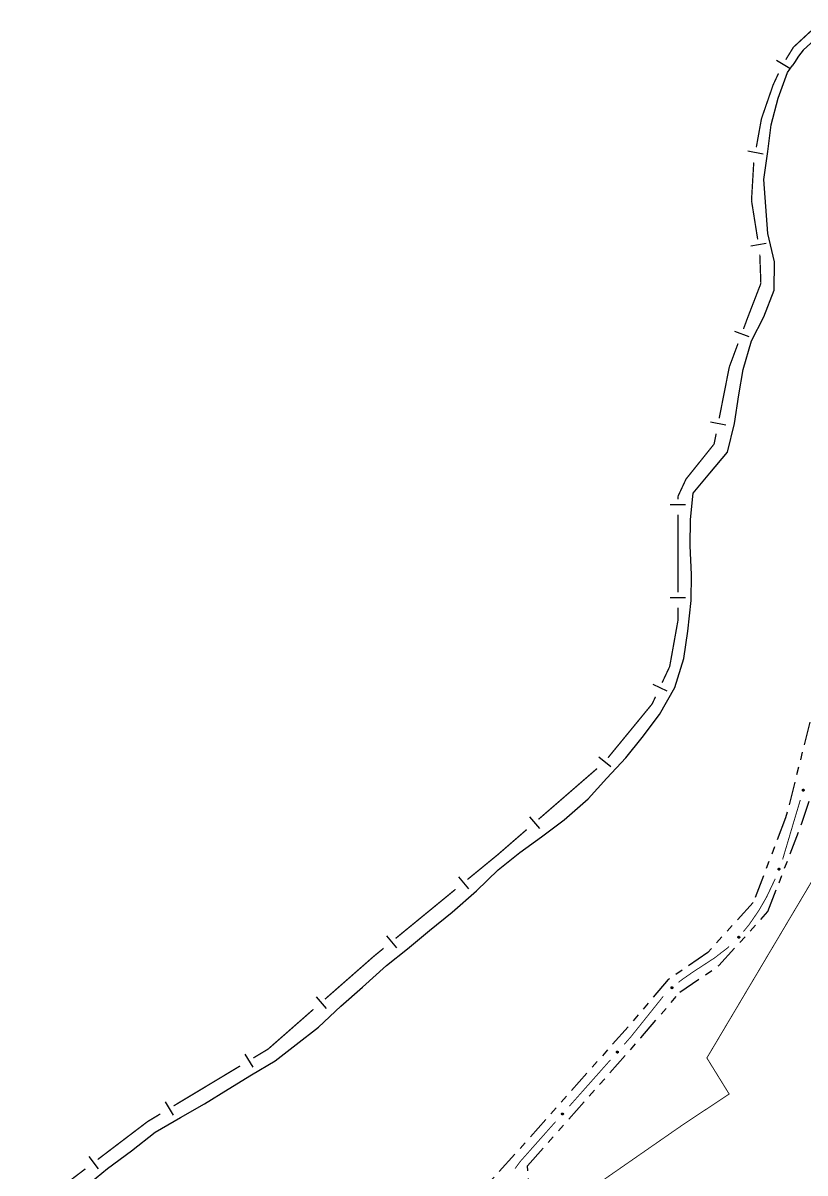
# Model space of a CAD drawing. Extents: x 209066 to 212010, y 4879784 to 4881672.
# Drawn here: x 209683.7 to 209835, y 4881148.5 to 4881371.2 of the extents above; entities that cross this region are included whole.
import ezdxf

# ---------------------------------------------------------------- set-up
doc = ezdxf.new("R2010")
doc.units = 0
doc.header["$LTSCALE"] = 1.5
doc.header["$MEASUREMENT"] = 0
doc.linetypes.add('TRACO_25', pattern=[8, 3, -1, 1, -1, 1, -1])
for name, color, linetype in [('HD-CURSO-PERENE', 170, 'CONTINUOUS'), ('LM-LIM-SETORES-BAIRROS', 250, 'CONTINUOUS'), ('RU-QUADRA', 210, 'CONTINUOUS'), ('SV-EIXO-ROD-ESTR', 7, 'CONTINUOUS'), ('SV-EST-M-N-PAV', 20, 'CONTINUOUS'), ('SV-RUA-NAO-PAV', 7, 'CONTINUOUS')]:
    doc.layers.add(name, color=color, linetype=linetype)

msp = doc.modelspace()

# ---------------------------------------------------------------- linework, layer by layer
at = {"layer": 'HD-CURSO-PERENE', "linetype": 'Continuous'}
for points in [[(209839.054447, 4881369.947748, 2.388686), (209834.65538, 4881365.918292, 2.388686), (209833.739122, 4881364.782392, 2.388686), (209832.971523, 4881363.547851, 2.388686), (209832.530731, 4881362.919608, 2.388686)], [(209695.684276, 4881145.81532, 2.388686), (209700.063388, 4881149.434819, 2.388686), (209704.712492, 4881152.814337, 2.388686), (209709.26158, 4881156.463829, 2.388686), (209714.18071, 4881159.273401, 2.388686), (209718.81989, 4881161.912997, 2.388686), (209723.389058, 4881164.762573, 2.388686), (209727.938234, 4881167.542158, 2.388686), (209732.517414, 4881170.261747, 2.388686), (209736.536615, 4881173.421306, 2.388686), (209740.895758, 4881176.750837, 2.388686), (209745.204828, 4881180.860286, 2.388686), (209749.403959, 4881184.499789, 2.388686), (209754.03298, 4881188.719218, 2.388686), (209758.092171, 4881191.92877, 2.388686), (209762.381302, 4881195.46828, 2.388686), (209766.770418, 4881199.027786, 2.388686), (209771.419446, 4881203.157225, 2.388686), (209775.668525, 4881207.246678, 2.388686), (209779.817689, 4881210.616211, 2.388686), (209784.046879, 4881213.645777, 2.388686), (209788.386031, 4881216.915315, 2.388686), (209793.035064, 4881220.994758, 2.388686), (209796.654229, 4881224.97424, 2.388686), (209800.333393, 4881228.893727, 2.388686), (209803.502615, 4881232.843224, 2.388686), (209806.881759, 4881237.31266, 2.388686), (209809.850877, 4881242.51203, 2.388686), (209811.5701, 4881248.141388, 2.388686), (209812.349465, 4881253.480801, 2.388686), (209812.948795, 4881259.370161, 2.388686), (209813.038273, 4881264.399626, 2.388686), (209812.777735, 4881269.98904, 2.388686), (209812.857211, 4881275.048502, 2.388686), (209813.366632, 4881280.147948, 2.388686), (209816.585852, 4881284.057448, 2.388686), (209819.985034, 4881288.126926, 2.388686), (209821.344308, 4881293.676302, 2.388686), (209822.223644, 4881299.185695, 2.388686), (209823.033044, 4881304.135149, 2.388686), (209824.672289, 4881309.644521, 2.388686), (209827.011536, 4881314.313964, 2.388686), (209829.050767, 4881319.493361, 2.388686), (209829.130198, 4881324.992776, 2.388686), (209827.839799, 4881330.432234, 2.388686), (209827.399319, 4881335.661691, 2.388686), (209827.028829, 4881340.911145, 2.388686), (209827.838184, 4881346.310551, 2.388686), (209828.477578, 4881351.519982, 2.388686), (209829.786901, 4881356.649404, 2.388686), (209831.616177, 4881361.628827, 2.388686), (209832.530731, 4881362.919608, 2.388686)]]:
    msp.add_polyline3d(points, dxfattribs=at)
at = {"layer": 'LM-LIM-SETORES-BAIRROS', "const_width": 0.25}
for points in [[(209837.695174, 4881371.08196), (209832.883621, 4881366.626818)], [(209832.758139, 4881366.510631), (209831.281685, 4881364.097488)], [(209832.883621, 4881366.626818), (209832.758139, 4881366.510631)], [(209829.878029, 4881361.451391), (209829.031388, 4881359.639432)], [(209828.838984, 4881359.227654), (209826.705215, 4881353.039725)], [(209829.031388, 4881359.639432), (209828.838984, 4881359.227654)], [(209826.57732, 4881352.668828), (209825.580935, 4881347.150387)], [(209826.705215, 4881353.039725), (209826.57732, 4881352.668828)], [(209825.087623, 4881344.193385), (209824.676569, 4881337.205464)], [(209824.676569, 4881337.205464), (209824.654905, 4881336.837177)], [(209824.654905, 4881336.837177), (209825.853862, 4881329.300877)], [(209826.258597, 4881326.331628), (209826.443655, 4881321.335054)], [(209826.464236, 4881320.77936), (209824.143936, 4881314.767673)], [(209826.443655, 4881321.335054), (209826.464236, 4881320.77936)], [(209823.976406, 4881314.333617), (209823.092458, 4881311.958007)], [(209824.143936, 4881314.767673), (209823.976406, 4881314.333617)], [(209822.046257, 4881309.146342), (209820.651322, 4881305.397454)], [(209820.357743, 4881304.60846), (209818.394613, 4881294.641803)], [(209820.651322, 4881305.397454), (209820.357743, 4881304.60846)], [(209817.814844, 4881291.698358), (209817.428331, 4881289.736061)], [(209817.417579, 4881289.681475), (209812.454773, 4881283.477968)], [(209817.428331, 4881289.736061), (209817.417579, 4881289.681475)], [(209811.989584, 4881282.896482), (209810.612951, 4881279.946553)], [(209812.454773, 4881283.477968), (209811.989584, 4881282.896482)], [(209810.612951, 4881279.946553), (209810.406419, 4881279.503986)], [(209810.406419, 4881279.503986), (209810.406419, 4881278.992372)], [(209810.406419, 4881275.992372), (209810.406419, 4881260.992372)], [(209810.406419, 4881257.992372), (209810.406419, 4881255.992372)], [(209810.406419, 4881255.992372), (209810.406419, 4881255.41726)], [(209810.406419, 4881255.41726), (209808.918044, 4881247.124885)], [(209808.823254, 4881246.596769), (209807.353251, 4881243.460762)], [(209808.918044, 4881247.124885), (209808.823254, 4881246.596769)], [(209806.07995, 4881240.744385), (209805.655516, 4881239.838927)], [(209805.430758, 4881239.359443), (209796.889419, 4881228.943176)], [(209805.655516, 4881239.838927), (209805.430758, 4881239.359443)], [(209794.763654, 4881226.840702), (209783.436536, 4881217.00727)], [(209781.171112, 4881215.040583), (209775.885123, 4881210.451648)], [(209775.576788, 4881210.183973), (209769.708555, 4881205.367592)], [(209775.885123, 4881210.451648), (209775.576788, 4881210.183973)], [(209767.38961, 4881203.464307), (209755.794885, 4881193.947882)], [(209753.47594, 4881192.044597), (209751.929976, 4881190.77574)], [(209751.603146, 4881190.507493), (209742.154039, 4881182.206896)], [(209751.929976, 4881190.77574), (209751.603146, 4881190.507493)], [(209739.90017, 4881180.226978), (209731.635985, 4881172.967279)], [(209731.135083, 4881172.527261), (209728.27927, 4881170.808228)], [(209731.635985, 4881172.967279), (209731.135083, 4881172.527261)], [(209725.708996, 4881169.261072), (209712.857624, 4881161.525295)], [(209710.28735, 4881159.97814), (209708.573834, 4881158.946703)], [(209707.83994, 4881158.504942), (209698.174443, 4881151.153719)], [(209708.573834, 4881158.946703), (209707.83994, 4881158.504942)], [(209695.786605, 4881149.337616), (209683.847413, 4881140.257104)]]:
    msp.add_lwpolyline(points, dxfattribs=at)
at = {"layer": 'LM-LIM-SETORES-BAIRROS'}
for points in [[(209829.480275, 4881364.027335), (209832.039292, 4881362.46163)], [(209823.92712, 4881346.432823), (209826.879384, 4881345.899776)], [(209824.529606, 4881328.077624), (209827.492347, 4881328.548969)], [(209821.337891, 4881311.543886), (209824.149557, 4881310.497685)], [(209816.729634, 4881293.950539), (209819.673079, 4881293.37077)], [(209808.906419, 4881277.992372), (209811.906419, 4881277.992372)], [(209808.906419, 4881259.992372), (209811.906419, 4881259.992372)], [(209805.570629, 4881243.191954), (209808.287006, 4881241.918653)], [(209795.095438, 4881229.121028), (209797.415241, 4881227.218789)], [(209781.698051, 4881217.48442), (209783.664738, 4881215.218996)], [(209767.98393, 4881205.892636), (209769.887215, 4881203.573691)], [(209754.07026, 4881194.472926), (209755.973545, 4881192.153981)], [(209740.412791, 4881182.673858), (209742.392709, 4881180.419989)], [(209726.648934, 4881171.577647), (209728.19609, 4881169.007372)], [(209711.227288, 4881162.294714), (209712.774444, 4881159.72444)], [(209696.470446, 4881151.74227), (209698.286548, 4881149.354432)]]:
    msp.add_lwpolyline(points, dxfattribs=at)
at = {"layer": 'RU-QUADRA', "linetype": 'Continuous', "const_width": 0.18, "flags": 128}
msp.add_lwpolyline([(209811.299317, 4881157.830965), (209820.331998, 4881163.829518), (209816.017436, 4881170.809464), (209841.590017, 4881213.884218), (209889.912378, 4881134.211373), (209852.719114, 4881111.434778), (209820.904498, 4881095.657298), (209792.348827, 4881086.459033), (209783.924506, 4881138.793712)], close=True, dxfattribs=at)
at = {"layer": 'SV-EIXO-ROD-ESTR'}
for points in [[(209834.522611, 4881222.556523), (209834.498818, 4881222.599254), (209834.487106, 4881222.640844), (209834.487322, 4881222.678344), (209834.496154, 4881222.711431), (209834.509002, 4881222.744264), (209834.529258, 4881222.774509), (209834.559176, 4881222.803097), (209834.601873, 4881222.827266), (209834.645267, 4881222.836463), (209834.682042, 4881222.838218), (209834.717075, 4881222.830996), (209834.748761, 4881222.817981), (209834.779481, 4881222.7959), (209834.808156, 4881222.765299), (209834.83142, 4881222.721777), (209834.842622, 4881222.680924), (209834.841461, 4881222.644658), (209834.833977, 4881222.609485), (209834.820459, 4881222.576123), (209834.800404, 4881222.546549), (209834.76954, 4881222.517733), (209834.72628, 4881222.495341), (209834.685662, 4881222.483703), (209834.649389, 4881222.484354), (209834.614927, 4881222.492502), (209834.581839, 4881222.504988), (209834.550589, 4881222.524084), (209834.522611, 4881222.556523)], [(209829.818683, 4881207.277189), (209829.798101, 4881207.321555), (209829.789484, 4881207.363895), (209829.79246, 4881207.401277), (209829.803705, 4881207.433625), (209829.818935, 4881207.465422), (209829.841364, 4881207.494093), (209829.873305, 4881207.5204), (209829.917666, 4881207.54136), (209829.961619, 4881207.547337), (209829.998425, 4881207.546379), (209830.03283, 4881207.536596), (209830.063472, 4881207.521283), (209830.092483, 4881207.497001), (209830.118827, 4881207.464371), (209830.138823, 4881207.419254), (209830.146986, 4881207.377687), (209830.143157, 4881207.341605), (209830.133103, 4881207.307079), (209830.117165, 4881207.274802), (209830.094987, 4881207.246785), (209830.062085, 4881207.22032), (209830.017294, 4881207.201175), (209829.975929, 4881207.192559), (209829.939802, 4881207.19588), (209829.906034, 4881207.206544), (209829.873955, 4881207.221432), (209829.844196, 4881207.242778), (209829.818683, 4881207.277189)], [(209822.031422, 4881194.147679), (209822.025701, 4881194.196252), (209822.030716, 4881194.239168), (209822.045201, 4881194.273758), (209822.065971, 4881194.300986), (209822.090358, 4881194.326449), (209822.120608, 4881194.346696), (209822.159161, 4881194.361731), (209822.207845, 4881194.367813), (209822.251471, 4881194.359786), (209822.286142, 4881194.347399), (209822.315781, 4881194.327376), (209822.34012, 4881194.303271), (209822.360113, 4881194.271153), (209822.374968, 4881194.231935), (209822.379899, 4881194.182833), (209822.374693, 4881194.140793), (209822.359804, 4881194.107704), (209822.339485, 4881194.078034), (209822.314277, 4881194.052337), (209822.284468, 4881194.032633), (209822.244955, 4881194.017747), (209822.196426, 4881194.013523), (209822.154438, 4881194.018236), (209822.121148, 4881194.032657), (209822.092388, 4881194.053318), (209822.066552, 4881194.077467), (209822.044933, 4881194.107028), (209822.031422, 4881194.147679)], [(209809.076868, 4881184.415002), (209809.081422, 4881184.463697), (209809.095294, 4881184.504618), (209809.116687, 4881184.535418), (209809.142688, 4881184.557705), (209809.171856, 4881184.577511), (209809.20567, 4881184.59099), (209809.246513, 4881184.597638), (209809.295394, 4881184.593413), (209809.336379, 4881184.576447), (209809.367697, 4881184.557089), (209809.392498, 4881184.531315), (209809.411263, 4881184.502657), (209809.424103, 4881184.46707), (209809.430436, 4881184.425614), (209809.424998, 4881184.376565), (209809.411123, 4881184.336541), (209809.389649, 4881184.307294), (209809.363579, 4881184.282524), (209809.333558, 4881184.262662), (209809.30029, 4881184.249621), (209809.258538, 4881184.24332), (209809.210198, 4881184.249329), (209809.170121, 4881184.262712), (209809.140579, 4881184.28377), (209809.116772, 4881184.309985), (209809.096551, 4881184.338999), (209809.081586, 4881184.372425), (209809.076868, 4881184.415002)], [(209798.521897, 4881171.909226), (209798.518279, 4881171.958), (209798.525144, 4881172.000659), (209798.54111, 4881172.034591), (209798.563038, 4881172.060897), (209798.588502, 4881172.085282), (209798.619599, 4881172.104204), (209798.658765, 4881172.117559), (209798.707667, 4881172.121531), (209798.750905, 4881172.111627), (209798.785008, 4881172.097753), (209798.813755, 4881172.076468), (209798.83703, 4881172.051334), (209798.855616, 4881172.018382), (209798.868763, 4881171.978559), (209798.871567, 4881171.92929), (209798.86455, 4881171.887514), (209798.848245, 4881171.855099), (209798.826663, 4881171.826335), (209798.800368, 4881171.801751), (209798.769736, 4881171.783354), (209798.729616, 4881171.770189), (209798.68095, 4881171.768066), (209798.639204, 4881171.774588), (209798.606569, 4881171.790434), (209798.578729, 4881171.812319), (209798.55396, 4881171.837562), (209798.533638, 4881171.868029), (209798.521897, 4881171.909226)], [(209787.905285, 4881159.938948), (209787.901668, 4881159.987722), (209787.908532, 4881160.030381), (209787.924499, 4881160.064313), (209787.946426, 4881160.090619), (209787.97189, 4881160.115004), (209788.002987, 4881160.133926), (209788.042153, 4881160.147281), (209788.091055, 4881160.151253), (209788.134293, 4881160.141349), (209788.168397, 4881160.127475), (209788.197143, 4881160.10619), (209788.220418, 4881160.081056), (209788.239004, 4881160.048104), (209788.252151, 4881160.008281), (209788.254955, 4881159.959012), (209788.247938, 4881159.917236), (209788.231633, 4881159.884821), (209788.210051, 4881159.856057), (209788.183757, 4881159.831473), (209788.153124, 4881159.813075), (209788.113004, 4881159.799911), (209788.064339, 4881159.797788), (209788.022593, 4881159.80431), (209787.989957, 4881159.820156), (209787.962117, 4881159.842041), (209787.937348, 4881159.867284), (209787.917027, 4881159.897751), (209787.905285, 4881159.938948)]]:
    msp.add_lwpolyline(points, close=True, dxfattribs=at)
for points in [[(209834.487106, 4881222.640844), (209834.509002, 4881222.744264)], [(209834.492039, 4881222.622933), (209834.51753, 4881222.750624)], [(209834.498818, 4881222.599254), (209834.529258, 4881222.774509)], [(209834.510597, 4881222.580325), (209834.542495, 4881222.781598)], [(209834.522611, 4881222.556523), (209834.559176, 4881222.803097)], [(209834.538564, 4881222.540592), (209834.581313, 4881222.811265)], [(209834.550589, 4881222.524084), (209834.601873, 4881222.827266)], [(209834.567709, 4881222.519026), (209834.62183, 4881222.827601)], [(209834.581839, 4881222.504988), (209834.645267, 4881222.836463)], [(209834.598422, 4881222.502687), (209834.660517, 4881222.833088)], [(209834.614927, 4881222.492502), (209834.682042, 4881222.838218)], [(209834.633318, 4881222.490793), (209834.701556, 4881222.832172)], [(209834.649389, 4881222.484354), (209834.717075, 4881222.830996)], [(209834.66926, 4881222.487132), (209834.732531, 4881222.821453)], [(209834.685662, 4881222.483703), (209834.748761, 4881222.817981)], [(209834.707554, 4881222.491312), (209834.763767, 4881222.802109)], [(209834.72628, 4881222.495341), (209834.779481, 4881222.7959)], [(209834.747549, 4881222.510654), (209834.793434, 4881222.777537)], [(209834.76954, 4881222.517733), (209834.808156, 4881222.765299)], [(209834.784276, 4881222.538099), (209834.818004, 4881222.735974)], [(209834.800404, 4881222.546549), (209834.83142, 4881222.721777)], [(209834.81107, 4881222.565675), (209834.835646, 4881222.695065)], [(209834.820459, 4881222.576123), (209834.842622, 4881222.680924)], [(209829.789484, 4881207.363895), (209829.818935, 4881207.465422)], [(209829.793084, 4881207.34567), (209829.827909, 4881207.471137)], [(209829.798101, 4881207.321555), (209829.841364, 4881207.494093)], [(209829.808454, 4881207.301811), (209829.855087, 4881207.500189)], [(209829.818683, 4881207.277189), (209829.873305, 4881207.5204)], [(209829.83342, 4881207.260126), (209829.895984, 4881207.526916)], [(209829.844196, 4881207.242778), (209829.917666, 4881207.54136)], [(209829.860897, 4881207.236472), (209829.937594, 4881207.540224)], [(209829.873955, 4881207.221432), (209829.961619, 4881207.547337)], [(209829.890324, 4881207.217917), (209829.97658, 4881207.542848)], [(209829.906034, 4881207.206544), (209829.998425, 4881207.546379)], [(209829.924249, 4881207.203485), (209830.01744, 4881207.538912)], [(209829.939802, 4881207.19588), (209830.03283, 4881207.536596)], [(209829.959823, 4881207.197187), (209830.047541, 4881207.525942)], [(209829.975929, 4881207.192559), (209830.063472, 4881207.521283)], [(209829.998322, 4881207.198536), (209830.077268, 4881207.50435)], [(209830.017294, 4881207.201175), (209830.092483, 4881207.497001)], [(209830.039632, 4881207.21488), (209830.105045, 4881207.477659)], [(209830.062085, 4881207.22032), (209830.118827, 4881207.464371)], [(209830.07828, 4881207.239546), (209830.126488, 4881207.4344)], [(209830.094987, 4881207.246785), (209830.138823, 4881207.419254)], [(209830.107032, 4881207.265075), (209830.14107, 4881207.392303)], [(209830.117165, 4881207.274802), (209830.146986, 4881207.377687)], [(209822.025701, 4881194.196252), (209822.120608, 4881194.346696)], [(209822.028454, 4881194.220728), (209822.100666, 4881194.32908)], [(209822.029381, 4881194.174264), (209822.135548, 4881194.348209)], [(209822.030716, 4881194.239168), (209822.090358, 4881194.326449)], [(209822.031422, 4881194.147679), (209822.159161, 4881194.361731)], [(209822.040103, 4881194.126872), (209822.182741, 4881194.360851)], [(209822.044933, 4881194.107028), (209822.207845, 4881194.367813)], [(209822.058835, 4881194.09583), (209822.226425, 4881194.36052)], [(209822.066552, 4881194.077467), (209822.251471, 4881194.359786)], [(209822.081008, 4881194.069023), (209822.264286, 4881194.350856)], [(209822.092388, 4881194.053318), (209822.286142, 4881194.347399)], [(209822.108741, 4881194.044732), (209822.301881, 4881194.334375)], [(209822.121148, 4881194.032657), (209822.315781, 4881194.327376)], [(209822.140578, 4881194.027655), (209822.326437, 4881194.312665)], [(209822.154438, 4881194.018236), (209822.34012, 4881194.303271)], [(209822.177578, 4881194.016932), (209822.347949, 4881194.28288)], [(209822.196426, 4881194.013523), (209822.360113, 4881194.271153)], [(209822.221925, 4881194.01958), (209822.366018, 4881194.248859)], [(209822.244955, 4881194.017747), (209822.374968, 4881194.231935)], [(209822.266337, 4881194.030964), (209822.372902, 4881194.20107)], [(209822.284468, 4881194.032633), (209822.379899, 4881194.182833)], [(209822.301616, 4881194.046254), (209822.37363, 4881194.156525)], [(209822.314277, 4881194.052337), (209822.374693, 4881194.140793)], [(209809.076868, 4881184.415002), (209809.246513, 4881184.597638)], [(209809.080426, 4881184.441426), (209809.220596, 4881184.589347)], [(209809.08101, 4881184.39284), (209809.269388, 4881184.59185)], [(209809.081422, 4881184.463697), (209809.20567, 4881184.59099)], [(209809.081586, 4881184.372425), (209809.295394, 4881184.593413)], [(209809.089229, 4881184.487058), (209809.182487, 4881184.57793)], [(209809.092842, 4881184.358569), (209809.31204, 4881184.582398)], [(209809.095294, 4881184.504618), (209809.171856, 4881184.577511)], [(209809.096551, 4881184.338999), (209809.336379, 4881184.576447)], [(209809.108924, 4881184.327721), (209809.347045, 4881184.565037)], [(209809.116772, 4881184.309985), (209809.367697, 4881184.557089)], [(209809.13097, 4881184.298171), (209809.380367, 4881184.541064)], [(209809.140579, 4881184.28377), (209809.392498, 4881184.531315)], [(209809.158536, 4881184.274819), (209809.399845, 4881184.514702)], [(209809.170121, 4881184.262712), (209809.411263, 4881184.502657)], [(209809.192478, 4881184.256602), (209809.414658, 4881184.48108)], [(209809.210198, 4881184.249329), (209809.424103, 4881184.46707)], [(209809.236399, 4881184.249924), (209809.42522, 4881184.444034)], [(209809.258538, 4881184.24332), (209809.430436, 4881184.425614)], [(209809.28221, 4881184.251778), (209809.421966, 4881184.395862)], [(209809.30029, 4881184.249621), (209809.424998, 4881184.376565)], [(209809.319905, 4881184.259358), (209809.41337, 4881184.352148)], [(209809.333558, 4881184.262662), (209809.411123, 4881184.336541)], [(209798.518279, 4881171.958), (209798.619599, 4881172.104204)], [(209798.521006, 4881171.935874), (209798.63459, 4881172.105069)], [(209798.521897, 4881171.909226), (209798.658765, 4881172.117559)], [(209798.522088, 4881171.982335), (209798.598914, 4881172.087465)], [(209798.525144, 4881172.000659), (209798.588502, 4881172.085282)], [(209798.529671, 4881171.888063), (209798.682285, 4881172.11566)], [(209798.533638, 4881171.868029), (209798.707667, 4881172.121531)], [(209798.547043, 4881171.85624), (209798.725914, 4881172.113442)], [(209798.55396, 4881171.837562), (209798.750905, 4881172.111627)], [(209798.568038, 4881171.828501), (209798.763322, 4881172.102152)], [(209798.578729, 4881171.812319), (209798.785008, 4881172.097753)], [(209798.594696, 4881171.803034), (209798.80017, 4881172.084061)], [(209798.606569, 4881171.790434), (209798.813755, 4881172.076468)], [(209798.625765, 4881171.784597), (209798.823765, 4881172.061311)], [(209798.639204, 4881171.774588), (209798.83703, 4881172.051334)], [(209798.662267, 4881171.772286), (209798.843969, 4881172.030624)], [(209798.68095, 4881171.768066), (209798.855616, 4881172.018382)], [(209798.706686, 4881171.773015), (209798.860552, 4881171.995854)], [(209798.729616, 4881171.770189), (209798.868763, 4881171.978559)], [(209798.75155, 4881171.78247), (209798.865365, 4881171.947812)], [(209798.769736, 4881171.783354), (209798.871567, 4881171.92929)], [(209798.787456, 4881171.796221), (209798.864167, 4881171.903277)], [(209798.800368, 4881171.801751), (209798.86455, 4881171.887514)], [(209787.901668, 4881159.987722), (209788.002987, 4881160.133926)], [(209787.904394, 4881159.965596), (209788.017978, 4881160.134791)], [(209787.905285, 4881159.938948), (209788.042153, 4881160.147281)], [(209787.905476, 4881160.012057), (209787.982303, 4881160.117187)], [(209787.908532, 4881160.030381), (209787.97189, 4881160.115004)], [(209787.913059, 4881159.917785), (209788.065673, 4881160.145382)], [(209787.917027, 4881159.897751), (209788.091055, 4881160.151253)], [(209787.930432, 4881159.885962), (209788.109303, 4881160.143164)], [(209787.937348, 4881159.867284), (209788.134293, 4881160.141349)], [(209787.951426, 4881159.858223), (209788.14671, 4881160.131873)], [(209787.962117, 4881159.842041), (209788.168397, 4881160.127475)], [(209787.978084, 4881159.832756), (209788.183558, 4881160.113783)], [(209787.989957, 4881159.820156), (209788.197143, 4881160.10619)], [(209788.009153, 4881159.814319), (209788.207153, 4881160.091033)], [(209788.022593, 4881159.80431), (209788.220418, 4881160.081056)], [(209788.045655, 4881159.802008), (209788.227358, 4881160.060346)], [(209788.064339, 4881159.797788), (209788.239004, 4881160.048104)], [(209788.090075, 4881159.802737), (209788.24394, 4881160.025576)], [(209788.113004, 4881159.799911), (209788.252151, 4881160.008281)], [(209788.134938, 4881159.812192), (209788.248753, 4881159.977534)], [(209788.153124, 4881159.813075), (209788.254955, 4881159.959012)], [(209788.170844, 4881159.825943), (209788.247556, 4881159.932999)], [(209788.183757, 4881159.831473), (209788.247938, 4881159.917236)]]:
    msp.add_lwpolyline(points, dxfattribs=at)
at = {"layer": 'SV-EIXO-ROD-ESTR', "const_width": 0.18}
for points in [[(209832.79205, 4881216.405782), (209834.094568, 4881220.746877)], [(209830.671188, 4881209.245571), (209832.659219, 4881215.957332)], [(209832.659219, 4881215.957332), (209832.79205, 4881216.405782)], [(209827.557913, 4881201.944054), (209829.246114, 4881205.509286)], [(209826.0846, 4881199.385142), (209827.530335, 4881201.896156)], [(209827.530335, 4881201.896156), (209827.557913, 4881201.944054)], [(209824.223573, 4881196.671145), (209826.026617, 4881199.300584)], [(209826.026617, 4881199.300584), (209826.0846, 4881199.385142)], [(209823.081095, 4881195.265018), (209823.711688, 4881196.041132)], [(209823.711688, 4881196.041132), (209824.223573, 4881196.671145)], [(209817.470157, 4881190.155153), (209819.542295, 4881191.751719)], [(209819.542295, 4881191.751719), (209820.005886, 4881192.108911)], [(209820.005886, 4881192.108911), (209820.307314, 4881192.393813)], [(209813.29244, 4881187.432362), (209817.148342, 4881189.945414)], [(209817.148342, 4881189.945414), (209817.470157, 4881190.155153)], [(209811.089265, 4881185.894297), (209812.966542, 4881187.204849)], [(209812.966542, 4881187.204849), (209813.29244, 4881187.432362)], [(209810.535882, 4881185.448644), (209811.089265, 4881185.894297)], [(209801.270911, 4881174.842853), (209807.586561, 4881182.756438)], [(209800.026667, 4881173.439962), (209800.690205, 4881174.188104)], [(209800.690205, 4881174.188104), (209801.270911, 4881174.842853)], [(209789.410055, 4881161.469684), (209797.372514, 4881170.447392)], [(209779.985418, 4881150.843363), (209786.755902, 4881158.477114)], [(209779.510409, 4881150.204139), (209779.985418, 4881150.843363)], [(209778.913958, 4881149.401489), (209779.510409, 4881150.204139)]]:
    msp.add_lwpolyline(points, dxfattribs=at)
at = {"layer": 'SV-EST-M-N-PAV', "linetype": 'TRACO_25'}
for points in [[(209883.953562, 4881362.91812, 8.978395), (209883.218546, 4881361.639394, 8.978395), (209873.593211, 4881341.749815, 9.189024), (209860.768212, 4881307.56378, 9.810884), (209846.304139, 4881266.178551, 9.941274), (209843.720127, 4881258.518874, 9.941274), (209835.958455, 4881235.822043, 9.971364), (209831.2609, 4881217.274134, 9.941274), (209824.973313, 4881200.896037, 9.660434), (209816.175341, 4881191.227296, 9.690524), (209808.556779, 4881185.988054, 9.680494), (209800.768633, 4881176.859229, 9.630344), (209778.893745, 4881152.15243, 9.499954), (209762.757453, 4881134.544726, 9.489924)], [(209781.340623, 4881149.948316, 9.499954), (209803.254268, 4881174.698889, 9.630344), (209810.780368, 4881183.520559, 9.680494), (209818.354897, 4881188.729519, 9.690524), (209827.825725, 4881199.137712, 9.660434), (209834.405251, 4881216.27626, 9.941274), (209837.359375, 4881225.143138, 9.971364)]]:
    msp.add_polyline3d(points, dxfattribs=at)
at = {"layer": 'SV-RUA-NAO-PAV', "linetype": 'TRACO_25'}
msp.add_polyline3d([(209837.359375, 4881225.143138, 9.971364), (209864.480427, 4881183.106869, 8.747705), (209893.661937, 4881134.171277, 7.584225), (209889.262972, 4881129.131928, 7.604285), (209867.936923, 4881115.193974, 7.784824), (209850.020026, 4881105.615466, 8.426744), (209829.883507, 4881094.917137, 8.446804), (209801.827898, 4881084.518986, 8.547104), (209791.789371, 4881081.759546, 8.667464), (209784.105424, 4881129.554686, 9.750704), (209781.84433, 4881142.953327, 9.750704), (209781.340623, 4881149.948316, 9.790824)], dxfattribs=at)

doc.saveas('drawing.dxf')
